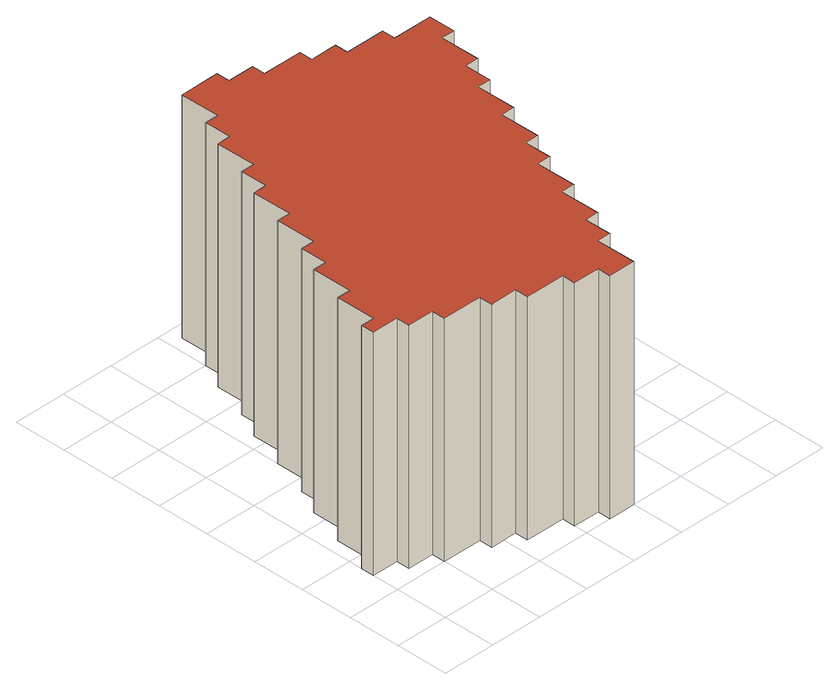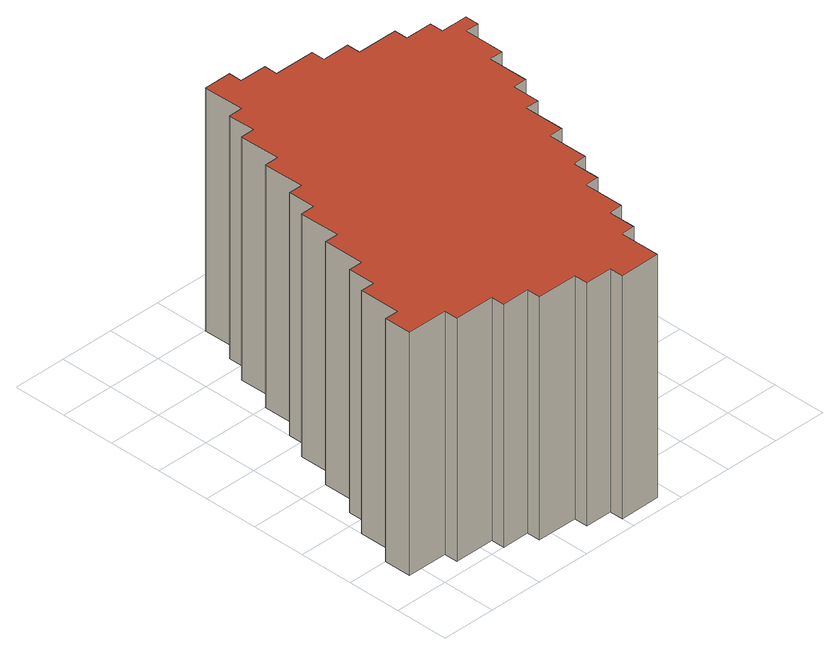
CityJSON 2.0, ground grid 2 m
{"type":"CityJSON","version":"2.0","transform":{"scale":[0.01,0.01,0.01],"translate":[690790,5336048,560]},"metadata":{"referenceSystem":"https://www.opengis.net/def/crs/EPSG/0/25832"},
"CityObjects":{
"building1":{"type":"Building","attributes":{"grid_m":0.5,"point_count":448,"rf_extrusion_mode":"lod11_fallback","rf_force_lod11":true,"rf_h_ground":560.66,"rf_h_pc_98p":0,"rf_h_roof_70p":569.65,"rf_is_glass_roof":true,"rf_nodata_frac":0,"rf_nodata_r":0,"rf_pc_select":"PREFERRED_AND_LATEST","rf_pc_year":2026,"rf_pointcloud_unusable":false,"rf_pt_density":8,"rf_rmse_lod22":0,"rf_roof_type":"unknown","rf_success":true,"rf_t_run":0,"rf_volume_lod22":1007.44,"source":"flat_seed_point_occupied_cell_union"},"children":["building1-1"]},
"building1-1":{"type":"BuildingPart","parents":["building1"],"geometry":[{"type":"Solid","lod":"2.2","boundaries":[[[[0,1,2,3,4,5,6,7,8,9,10,11,12,13,14,15,16,17,18,19,20,21,22,23,24,25,26,27,28,29,30,31,32,33,34,35,36,37,38,39,40,41,42,43,44,45,46,47,48,49,50,51,52,53,54,55,56,57,58,59,60,61]],[[62,63,0,61]],[[63,64,1,0]],[[64,65,2,1]],[[65,66,3,2]],[[66,67,4,3]],[[67,68,5,4]],[[68,69,6,5]],[[69,70,7,6]],[[70,71,8,7]],[[71,72,9,8]],[[72,73,10,9]],[[73,74,11,10]],[[74,75,12,11]],[[75,76,13,12]],[[76,77,14,13]],[[77,78,15,14]],[[78,79,16,15]],[[79,80,17,16]],[[80,81,18,17]],[[81,82,19,18]],[[82,83,20,19]],[[83,84,21,20]],[[84,85,22,21]],[[85,86,23,22]],[[86,87,24,23]],[[87,88,25,24]],[[88,89,26,25]],[[89,90,27,26]],[[90,91,28,27]],[[91,92,29,28]],[[92,93,30,29]],[[93,94,31,30]],[[94,95,32,31]],[[95,96,33,32]],[[96,97,34,33]],[[97,98,35,34]],[[98,99,36,35]],[[99,100,37,36]],[[100,101,38,37]],[[101,102,39,38]],[[102,103,40,39]],[[103,104,41,40]],[[104,105,42,41]],[[105,106,43,42]],[[106,107,44,43]],[[107,108,45,44]],[[108,109,46,45]],[[109,110,47,46]],[[110,111,48,47]],[[111,112,49,48]],[[112,113,50,49]],[[113,114,51,50]],[[114,115,52,51]],[[115,116,53,52]],[[116,117,54,53]],[[117,118,55,54]],[[118,119,56,55]],[[119,120,57,56]],[[120,121,58,57]],[[121,122,59,58]],[[122,123,60,59]],[[123,62,61,60]],[[62,123,122,121,120,119,118,117,116,115,114,113,112,111,110,109,108,107,106,105,104,103,102,101,100,99,98,97,96,95,94,93,92,91,90,89,88,87,86,85,84,83,82,81,80,79,78,77,76,75,74,73,72,71,70,69,68,67,66,65,64,63]]]],"semantics":{"surfaces":[{"type":"RoofSurface","rf_azimuth":270,"rf_h_roof_50p":569.65,"rf_h_roof_70p":569.65,"rf_h_roof_max":569.65,"rf_h_roof_min":569.65,"rf_slope":0},{"type":"WallSurface","on_footprint_edge":true},{"type":"GroundSurface"}],"values":[[0,1,1,1,1,1,1,1,1,1,1,1,1,1,1,1,1,1,1,1,1,1,1,1,1,1,1,1,1,1,1,1,1,1,1,1,1,1,1,1,1,1,1,1,1,1,1,1,1,1,1,1,1,1,1,1,1,1,1,1,1,1,1,2]]}}]}
},
"vertices":[
[100,250,965],[200,250,965],[200,200,965],[350,200,965],[350,150,965],[450,150,965],[450,100,965],[600,100,965],[600,50,965],[700,50,965],[700,0,965],[800,0,965],[800,150,965],[850,150,965],[850,250,965],[900,250,965],[900,400,965],[950,400,965],[950,550,965],[1000,550,965],[1000,650,965],[1050,650,965],[1050,800,965],[1100,800,965],[1100,950,965],[1150,950,965],[1150,1050,965],[1200,1050,965],[1200,1200,965],[1250,1200,965],[1250,1300,965],[1100,1300,965],[1100,1350,965],[950,1350,965],[950,1400,965],[850,1400,965],[850,1450,965],[700,1450,965],[700,1500,965],[600,1500,965],[600,1550,965],[450,1550,965],[450,1400,965],[400,1400,965],[400,1300,965],[350,1300,965],[350,1150,965],[300,1150,965],[300,1050,965],[250,1050,965],[250,900,965],[200,900,965],[200,750,965],[150,750,965],[150,650,965],[100,650,965],[100,500,965],[50,500,965],[50,350,965],[0,350,965],[0,300,965],[100,300,965],[100,300,66],[100,250,66],[200,250,66],[200,200,66],[350,200,66],[350,150,66],[450,150,66],[450,100,66],[600,100,66],[600,50,66],[700,50,66],[700,0,66],[800,0,66],[800,150,66],[850,150,66],[850,250,66],[900,250,66],[900,400,66],[950,400,66],[950,550,66],[1000,550,66],[1000,650,66],[1050,650,66],[1050,800,66],[1100,800,66],[1100,950,66],[1150,950,66],[1150,1050,66],[1200,1050,66],[1200,1200,66],[1250,1200,66],[1250,1300,66],[1100,1300,66],[1100,1350,66],[950,1350,66],[950,1400,66],[850,1400,66],[850,1450,66],[700,1450,66],[700,1500,66],[600,1500,66],[600,1550,66],[450,1550,66],[450,1400,66],[400,1400,66],[400,1300,66],[350,1300,66],[350,1150,66],[300,1150,66],[300,1050,66],[250,1050,66],[250,900,66],[200,900,66],[200,750,66],[150,750,66],[150,650,66],[100,650,66],[100,500,66],[50,500,66],[50,350,66],[0,350,66],[0,300,66]
]}
